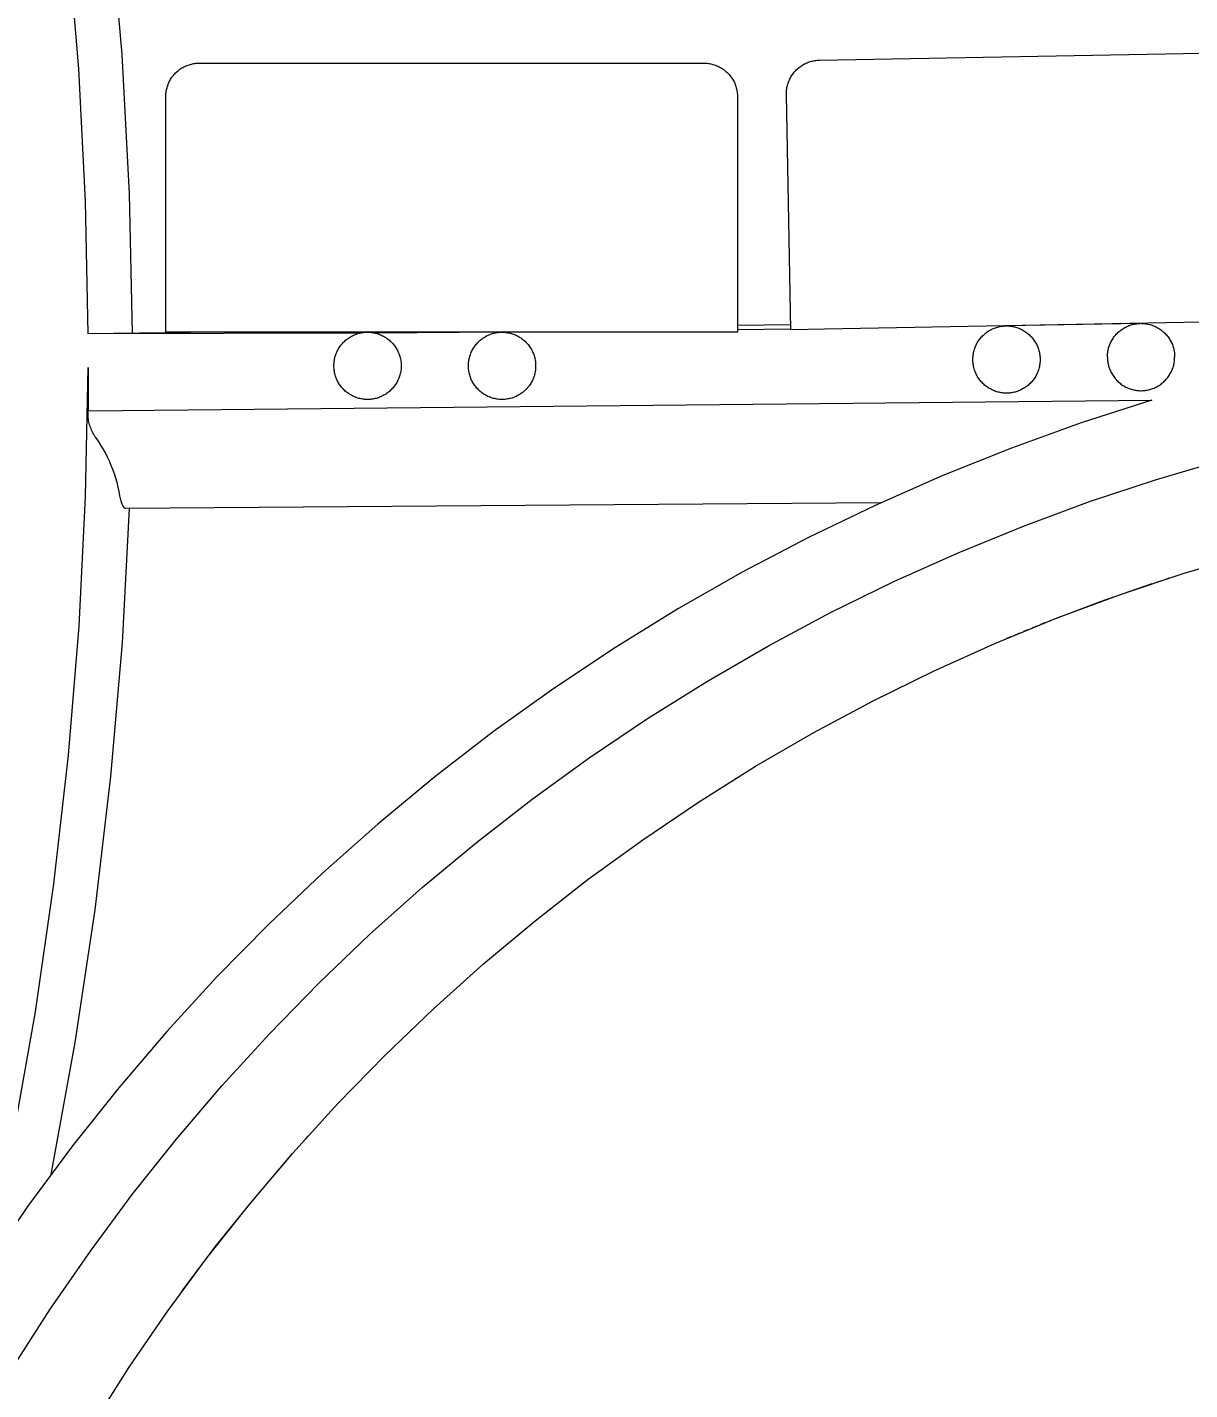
# Model space of a CAD drawing. Header units: millimetres. Extents: x -209 to 4251, y 50 to 3279.
# Drawn here: x 3285 to 3457.8, y 2583.4 to 2785.9 of the extents above; entities that cross this region are included whole.
import ezdxf

# ---------------------------------------------------------------- set-up
doc = ezdxf.new("R2010")
doc.units = ezdxf.units.MM
doc.layers.add('ZANO_R', color=7, linetype='Continuous', lineweight=0)
doc.layers.add('ZANO_W', color=1, linetype='Continuous', lineweight=0)
doc.styles.get("Standard").update_dxf_attribs({"font": 'ARIALUNI.TTF'})
doc.dimstyles.new('pl i ang', dxfattribs={"dimtxt": 50, "dimasz": 50, "dimexe": 1.25, "dimexo": 0.625, "dimgap": 10, "dimtad": 1, "dimtoh": 1, "dimtxsty": 'Standard', "dimcen": 2.5, "dimclrd": 1, "dimclre": 1, "dimclrt": 1, "dimadec": 0, "dimazin": 0, "dimtfac": 1, "dimtmove": 0, "dimatfit": 3, "dimfxl": 1, "dimarcsym": 1})

# ---------------------------------------------------------------- blocks, each defined once
blk = doc.blocks.new('*D433')
at = {"layer": 'ZANO_W', "color": 1, "lineweight": -2}
for p, q in [((3298.94, 2980.04), (3298.94, 2991.52)), ((3690.58, 2790.37), (3690.58, 2991.52)), ((3650.58, 2981.52), (3338.94, 2981.52))]:
    blk.add_line(p, q, dxfattribs=at)
at = {"layer": 'ZANO_W', "color": 1}
for points in [[(3338.94, 2988.18), (3338.94, 2974.85), (3298.94, 2981.52)], [(3650.58, 2974.85), (3650.58, 2988.18), (3690.58, 2981.52)]]:
    blk.add_solid(points, dxfattribs=at)
at = {"layer": 'ZANO_W', "color": 1, "insert": (3494.76, 3011.95), "char_height": 40, "attachment_point": 5}
blk.add_mtext('392', dxfattribs=at)

msp = doc.modelspace()

# ---------------------------------------------------------------- linework, layer by layer
at = {"layer": 'ZANO_R'}
for p, q in [((3297.26, 2802.51), (3299.06, 2781.86)), ((3292.66, 2779.77), (3291.01, 2799.41)), ((3299.06, 2781.86), (3300.17, 2761.17)), ((3401.76, 2780.91), (3401.93, 2780.95)), ((3401.93, 2780.95), (3402.1, 2780.98)), ((3402.1, 2780.98), (3402.27, 2781)), ((3402.27, 2781), (3402.44, 2781.02)), ((3402.44, 2781.02), (3402.61, 2781.03)), ((3402.61, 2781.03), (3402.78, 2781.04)), ((3402.78, 2781.04), (3477.77, 2782.42)), ((3293.68, 2760.08), (3292.66, 2779.77)), ((3306.84, 2778.89), (3306.95, 2779.02)), ((3306.95, 2779.02), (3307.07, 2779.14)), ((3307.07, 2779.14), (3307.19, 2779.26)), ((3307.19, 2779.26), (3307.32, 2779.37)), ((3307.32, 2779.37), (3307.45, 2779.48)), ((3307.45, 2779.48), (3307.58, 2779.59)), ((3307.58, 2779.59), (3307.72, 2779.69)), ((3307.72, 2779.69), (3307.86, 2779.79)), ((3307.86, 2779.79), (3308.01, 2779.88)), ((3308.01, 2779.88), (3308.15, 2779.96)), ((3308.15, 2779.96), (3308.3, 2780.05)), ((3308.3, 2780.05), (3308.46, 2780.12)), ((3308.46, 2780.12), (3308.61, 2780.19)), ((3308.61, 2780.19), (3308.77, 2780.26)), ((3308.77, 2780.26), (3308.93, 2780.32)), ((3308.93, 2780.32), (3309.09, 2780.37)), ((3309.09, 2780.37), (3309.25, 2780.42)), ((3309.25, 2780.42), (3309.42, 2780.46)), ((3309.42, 2780.46), (3309.59, 2780.5)), ((3309.59, 2780.5), (3309.75, 2780.53)), ((3309.75, 2780.53), (3309.92, 2780.56)), ((3309.92, 2780.56), (3310.09, 2780.58)), ((3310.09, 2780.58), (3310.26, 2780.59)), ((3310.26, 2780.59), (3310.43, 2780.6)), ((3310.43, 2780.6), (3310.6, 2780.61)), ((3310.6, 2780.61), (3385.6, 2780.61)), ((3385.6, 2780.61), (3385.77, 2780.6)), ((3385.77, 2780.6), (3385.94, 2780.59)), ((3385.94, 2780.59), (3386.11, 2780.58)), ((3386.11, 2780.58), (3386.28, 2780.56)), ((3386.28, 2780.56), (3386.45, 2780.53)), ((3386.45, 2780.53), (3386.62, 2780.5)), ((3386.62, 2780.5), (3386.79, 2780.46)), ((3386.79, 2780.46), (3386.95, 2780.42)), ((3386.95, 2780.42), (3387.12, 2780.37)), ((3387.12, 2780.37), (3387.28, 2780.32)), ((3387.28, 2780.32), (3387.44, 2780.26)), ((3387.44, 2780.26), (3387.6, 2780.19)), ((3387.6, 2780.19), (3387.75, 2780.12)), ((3387.75, 2780.12), (3387.9, 2780.05)), ((3387.9, 2780.05), (3388.05, 2779.96)), ((3388.05, 2779.96), (3388.2, 2779.88)), ((3388.2, 2779.88), (3388.35, 2779.79)), ((3388.35, 2779.79), (3388.49, 2779.69)), ((3388.49, 2779.69), (3388.62, 2779.59)), ((3388.62, 2779.59), (3388.76, 2779.48)), ((3388.76, 2779.48), (3388.89, 2779.37)), ((3388.89, 2779.37), (3389.02, 2779.26)), ((3389.02, 2779.26), (3389.14, 2779.14)), ((3389.14, 2779.14), (3389.26, 2779.02)), ((3389.26, 2779.02), (3389.37, 2778.89)), ((3398.73, 2778.84), (3398.83, 2778.98)), ((3398.83, 2778.98), (3398.94, 2779.12)), ((3398.94, 2779.12), (3399.04, 2779.25)), ((3399.04, 2779.25), (3399.15, 2779.38)), ((3399.15, 2779.38), (3399.27, 2779.51)), ((3399.27, 2779.51), (3399.39, 2779.63)), ((3399.39, 2779.63), (3399.52, 2779.74)), ((3399.52, 2779.74), (3399.64, 2779.86)), ((3399.64, 2779.86), (3399.78, 2779.97)), ((3399.78, 2779.97), (3399.91, 2780.07)), ((3399.91, 2780.07), (3400.05, 2780.17)), ((3400.05, 2780.17), (3400.19, 2780.26)), ((3400.19, 2780.26), (3400.34, 2780.35)), ((3400.34, 2780.35), (3400.49, 2780.43)), ((3400.49, 2780.43), (3400.64, 2780.51)), ((3400.64, 2780.51), (3400.79, 2780.59)), ((3400.79, 2780.59), (3400.95, 2780.65)), ((3400.95, 2780.65), (3401.11, 2780.72)), ((3401.11, 2780.72), (3401.27, 2780.77)), ((3401.27, 2780.77), (3401.43, 2780.83)), ((3401.43, 2780.83), (3401.6, 2780.87)), ((3401.6, 2780.87), (3401.76, 2780.91)), ((3305.75, 2776.79), (3305.79, 2776.95)), ((3305.79, 2776.95), (3305.84, 2777.12)), ((3305.84, 2777.12), (3305.89, 2777.28)), ((3305.89, 2777.28), (3305.95, 2777.44)), ((3305.95, 2777.44), (3306.02, 2777.6)), ((3306.02, 2777.6), (3306.09, 2777.75)), ((3306.09, 2777.75), (3306.16, 2777.91)), ((3306.16, 2777.91), (3306.25, 2778.06)), ((3306.25, 2778.06), (3306.33, 2778.2)), ((3306.33, 2778.2), (3306.42, 2778.35)), ((3306.42, 2778.35), (3306.52, 2778.49)), ((3306.52, 2778.49), (3306.62, 2778.63)), ((3306.62, 2778.63), (3306.73, 2778.76)), ((3306.73, 2778.76), (3306.84, 2778.89)), ((3389.37, 2778.89), (3389.48, 2778.76)), ((3389.48, 2778.76), (3389.59, 2778.63)), ((3389.59, 2778.63), (3389.69, 2778.49)), ((3389.69, 2778.49), (3389.78, 2778.35)), ((3389.78, 2778.35), (3389.88, 2778.2)), ((3389.88, 2778.2), (3389.96, 2778.06)), ((3389.96, 2778.06), (3390.04, 2777.91)), ((3390.04, 2777.91), (3390.12, 2777.75)), ((3390.12, 2777.75), (3390.19, 2777.6)), ((3390.19, 2777.6), (3390.26, 2777.44)), ((3390.26, 2777.44), (3390.31, 2777.28)), ((3390.31, 2777.28), (3390.37, 2777.12)), ((3390.37, 2777.12), (3390.42, 2776.95)), ((3390.42, 2776.95), (3390.46, 2776.79)), ((3397.93, 2776.8), (3397.96, 2776.96)), ((3397.96, 2776.96), (3397.99, 2777.13)), ((3397.99, 2777.13), (3398.03, 2777.3)), ((3398.03, 2777.3), (3398.08, 2777.46)), ((3398.08, 2777.46), (3398.13, 2777.62)), ((3398.13, 2777.62), (3398.19, 2777.79)), ((3398.19, 2777.79), (3398.25, 2777.94)), ((3398.25, 2777.94), (3398.32, 2778.1)), ((3398.32, 2778.1), (3398.39, 2778.26)), ((3398.39, 2778.26), (3398.47, 2778.41)), ((3398.47, 2778.41), (3398.55, 2778.56)), ((3398.55, 2778.56), (3398.64, 2778.7)), ((3398.64, 2778.7), (3398.73, 2778.84)), ((3305.6, 2775.61), (3305.61, 2775.78)), ((3305.6, 2740.61), (3305.6, 2775.61)), ((3305.61, 2775.78), (3305.62, 2775.95)), ((3305.62, 2775.95), (3305.63, 2776.12)), ((3305.63, 2776.12), (3305.65, 2776.29)), ((3305.65, 2776.29), (3305.68, 2776.46)), ((3305.68, 2776.46), (3305.71, 2776.62)), ((3305.71, 2776.62), (3305.75, 2776.79)), ((3390.46, 2776.79), (3390.5, 2776.62)), ((3390.5, 2776.62), (3390.53, 2776.46)), ((3390.53, 2776.46), (3390.56, 2776.29)), ((3390.56, 2776.29), (3390.58, 2776.12)), ((3390.58, 2776.12), (3390.59, 2775.95)), ((3390.59, 2775.95), (3390.6, 2775.78)), ((3390.6, 2775.78), (3390.6, 2775.61)), ((3390.6, 2775.61), (3390.6, 2740.61)), ((3397.87, 2776.12), (3397.88, 2776.29)), ((3397.87, 2775.95), (3397.87, 2776.12)), ((3398.52, 2740.95), (3397.87, 2775.95)), ((3397.88, 2776.29), (3397.89, 2776.46)), ((3397.89, 2776.46), (3397.91, 2776.63)), ((3397.91, 2776.63), (3397.93, 2776.8)), ((3300.17, 2761.17), (3300.6, 2740.45)), ((3294.07, 2740.37), (3293.68, 2760.08)), ((3313.13, 2740.61), (3294.07, 2740.37)), ((3334.45, 2740.47), (3294.07, 2740.37)), ((3310.6, 2740.61), (3305.6, 2740.61)), ((3385.6, 2740.61), (3310.6, 2740.61)), ((3334.16, 2740.39), (3334.32, 2740.44)), ((3334.32, 2740.44), (3334.49, 2740.48)), ((3334.49, 2740.48), (3334.66, 2740.52)), ((3334.66, 2740.52), (3334.83, 2740.55)), ((3334.83, 2740.55), (3335, 2740.57)), ((3335, 2740.57), (3335.17, 2740.59)), ((3335.17, 2740.59), (3335.34, 2740.6)), ((3335.34, 2740.6), (3335.52, 2740.61)), ((3335.52, 2740.61), (3335.69, 2740.61)), ((3335.69, 2740.61), (3335.86, 2740.6)), ((3335.86, 2740.6), (3336.03, 2740.59)), ((3336.03, 2740.59), (3336.21, 2740.57)), ((3336.21, 2740.57), (3336.38, 2740.55)), ((3336.38, 2740.55), (3336.55, 2740.52)), ((3336.55, 2740.52), (3336.72, 2740.48)), ((3355.49, 2740.61), (3336.71, 2740.48)), ((3336.72, 2740.48), (3336.88, 2740.44)), ((3336.88, 2740.44), (3337.05, 2740.39)), ((3354.19, 2740.4), (3354.36, 2740.45)), ((3354.36, 2740.45), (3354.53, 2740.49)), ((3354.53, 2740.49), (3354.7, 2740.52)), ((3354.7, 2740.52), (3354.87, 2740.55)), ((3354.87, 2740.55), (3355.04, 2740.57)), ((3355.04, 2740.57), (3355.22, 2740.59)), ((3355.22, 2740.59), (3355.39, 2740.6)), ((3355.39, 2740.6), (3355.56, 2740.61)), ((3355.6, 2740.61), (3355.77, 2740.6)), ((3355.77, 2740.6), (3355.94, 2740.59)), ((3355.94, 2740.59), (3356.11, 2740.58)), ((3356.11, 2740.58), (3356.28, 2740.56)), ((3356.28, 2740.56), (3356.45, 2740.53)), ((3356.45, 2740.53), (3356.62, 2740.5)), ((3356.62, 2740.5), (3356.79, 2740.46)), ((3356.79, 2740.46), (3356.95, 2740.42)), ((3390.6, 2740.61), (3385.6, 2740.61)), ((3398.51, 2741.68), (3390.6, 2741.58)), ((3398.52, 2741.06), (3390.6, 2740.96)), ((3403.52, 2741.04), (3398.52, 2740.95)), ((3478.51, 2742.43), (3403.52, 2741.04)), ((3427.34, 2740.33), (3427.48, 2740.44)), ((3427.48, 2740.44), (3427.61, 2740.55)), ((3427.61, 2740.55), (3427.75, 2740.65)), ((3427.75, 2740.65), (3427.89, 2740.75)), ((3427.89, 2740.75), (3428.04, 2740.84)), ((3428.04, 2740.84), (3428.19, 2740.92)), ((3428.19, 2740.92), (3428.34, 2741)), ((3428.34, 2741), (3428.5, 2741.08)), ((3428.5, 2741.08), (3428.65, 2741.15)), ((3428.65, 2741.15), (3428.81, 2741.21)), ((3428.81, 2741.21), (3428.97, 2741.27)), ((3428.97, 2741.27), (3429.14, 2741.32)), ((3429.14, 2741.32), (3429.3, 2741.37)), ((3429.3, 2741.37), (3429.47, 2741.41)), ((3429.47, 2741.41), (3429.64, 2741.45)), ((3429.64, 2741.45), (3429.81, 2741.48)), ((3429.81, 2741.48), (3429.98, 2741.5)), ((3429.98, 2741.5), (3430.15, 2741.52)), ((3430.15, 2741.52), (3430.32, 2741.54)), ((3430.32, 2741.54), (3430.49, 2741.54)), ((3450.49, 2741.91), (3430.6, 2741.54)), ((3430.6, 2741.54), (3430.77, 2741.54)), ((3430.77, 2741.54), (3430.94, 2741.53)), ((3430.94, 2741.53), (3431.11, 2741.52)), ((3431.11, 2741.52), (3431.28, 2741.5)), ((3431.28, 2741.5), (3431.45, 2741.47)), ((3431.45, 2741.47), (3431.62, 2741.44)), ((3431.62, 2741.44), (3431.79, 2741.4)), ((3431.79, 2741.4), (3431.95, 2741.36)), ((3431.95, 2741.36), (3432.12, 2741.31)), ((3432.12, 2741.31), (3432.28, 2741.26)), ((3432.28, 2741.26), (3432.44, 2741.2)), ((3432.44, 2741.2), (3432.6, 2741.13)), ((3432.6, 2741.13), (3432.75, 2741.06)), ((3432.75, 2741.06), (3432.9, 2740.98)), ((3432.9, 2740.98), (3433.05, 2740.9)), ((3433.05, 2740.9), (3433.2, 2740.82)), ((3433.2, 2740.82), (3433.35, 2740.72)), ((3433.35, 2740.72), (3433.49, 2740.63)), ((3433.49, 2740.63), (3433.62, 2740.53)), ((3433.62, 2740.53), (3433.76, 2740.42)), ((3446.97, 2740.35), (3447.09, 2740.47)), ((3447.09, 2740.47), (3447.21, 2740.59)), ((3447.21, 2740.59), (3447.34, 2740.7)), ((3447.34, 2740.7), (3447.48, 2740.81)), ((3447.48, 2740.81), (3447.61, 2740.92)), ((3447.61, 2740.92), (3447.75, 2741.02)), ((3447.75, 2741.02), (3447.89, 2741.12)), ((3447.89, 2741.12), (3448.04, 2741.21)), ((3448.04, 2741.21), (3448.19, 2741.29)), ((3448.19, 2741.29), (3448.34, 2741.37)), ((3448.34, 2741.37), (3448.5, 2741.45)), ((3448.5, 2741.45), (3448.65, 2741.52)), ((3448.65, 2741.52), (3448.81, 2741.58)), ((3448.81, 2741.58), (3448.97, 2741.64)), ((3448.97, 2741.64), (3449.14, 2741.69)), ((3449.14, 2741.69), (3449.3, 2741.74)), ((3449.3, 2741.74), (3449.47, 2741.78)), ((3449.47, 2741.78), (3449.64, 2741.82)), ((3449.64, 2741.82), (3449.81, 2741.85)), ((3449.81, 2741.85), (3449.98, 2741.87)), ((3449.98, 2741.87), (3450.15, 2741.89)), ((3450.15, 2741.89), (3450.32, 2741.91)), ((3450.32, 2741.91), (3450.49, 2741.91)), ((3450.6, 2741.91), (3450.77, 2741.91)), ((3450.77, 2741.91), (3450.94, 2741.9)), ((3450.94, 2741.9), (3451.11, 2741.89)), ((3451.11, 2741.89), (3451.28, 2741.87)), ((3451.28, 2741.87), (3451.45, 2741.84)), ((3451.45, 2741.84), (3451.62, 2741.81)), ((3451.62, 2741.81), (3451.79, 2741.77)), ((3451.79, 2741.77), (3451.95, 2741.73)), ((3451.95, 2741.73), (3452.12, 2741.68)), ((3452.12, 2741.68), (3452.28, 2741.63)), ((3452.28, 2741.63), (3452.44, 2741.57)), ((3452.44, 2741.57), (3452.6, 2741.5)), ((3452.6, 2741.5), (3452.75, 2741.43)), ((3452.75, 2741.43), (3452.9, 2741.35)), ((3452.9, 2741.35), (3453.05, 2741.27)), ((3453.05, 2741.27), (3453.2, 2741.19)), ((3453.2, 2741.19), (3453.35, 2741.1)), ((3453.35, 2741.1), (3453.49, 2741)), ((3453.49, 2741), (3453.62, 2740.9)), ((3453.62, 2740.9), (3453.76, 2740.79)), ((3453.76, 2740.79), (3453.89, 2740.68)), ((3453.89, 2740.68), (3454.02, 2740.57)), ((3454.02, 2740.57), (3454.14, 2740.45)), ((3454.14, 2740.45), (3454.26, 2740.33)), ((3331.44, 2738.37), (3331.54, 2738.52)), ((3331.54, 2738.52), (3331.64, 2738.66)), ((3331.64, 2738.66), (3331.75, 2738.79)), ((3331.75, 2738.79), (3331.86, 2738.92)), ((3331.86, 2738.92), (3331.98, 2739.05)), ((3331.98, 2739.05), (3332.1, 2739.17)), ((3332.1, 2739.17), (3332.22, 2739.29)), ((3332.22, 2739.29), (3332.35, 2739.41)), ((3332.35, 2739.41), (3332.49, 2739.52)), ((3332.49, 2739.52), (3332.62, 2739.62)), ((3332.62, 2739.62), (3332.76, 2739.72)), ((3332.76, 2739.72), (3332.91, 2739.82)), ((3332.91, 2739.82), (3333.05, 2739.91)), ((3333.05, 2739.91), (3333.2, 2739.99)), ((3333.2, 2739.99), (3333.36, 2740.07)), ((3333.36, 2740.07), (3333.51, 2740.15)), ((3333.51, 2740.15), (3333.67, 2740.22)), ((3333.67, 2740.22), (3333.83, 2740.28)), ((3333.83, 2740.28), (3333.99, 2740.34)), ((3333.99, 2740.34), (3334.16, 2740.39)), ((3337.05, 2740.39), (3337.21, 2740.34)), ((3337.21, 2740.34), (3337.38, 2740.28)), ((3337.38, 2740.28), (3337.54, 2740.22)), ((3337.54, 2740.22), (3337.69, 2740.15)), ((3337.69, 2740.15), (3337.85, 2740.07)), ((3337.85, 2740.07), (3338, 2739.99)), ((3338, 2739.99), (3338.15, 2739.91)), ((3338.15, 2739.91), (3338.3, 2739.82)), ((3338.3, 2739.82), (3338.44, 2739.72)), ((3338.44, 2739.72), (3338.58, 2739.62)), ((3338.58, 2739.62), (3338.72, 2739.52)), ((3338.72, 2739.52), (3338.85, 2739.41)), ((3338.85, 2739.41), (3338.98, 2739.29)), ((3338.98, 2739.29), (3339.11, 2739.17)), ((3339.11, 2739.17), (3339.23, 2739.05)), ((3339.23, 2739.05), (3339.35, 2738.92)), ((3339.35, 2738.92), (3339.46, 2738.79)), ((3339.46, 2738.79), (3339.57, 2738.66)), ((3339.57, 2738.66), (3339.67, 2738.52)), ((3339.67, 2738.52), (3339.77, 2738.37)), ((3351.45, 2738.39), (3351.55, 2738.53)), ((3351.55, 2738.53), (3351.65, 2738.67)), ((3351.65, 2738.67), (3351.76, 2738.81)), ((3351.76, 2738.81), (3351.88, 2738.94)), ((3351.88, 2738.94), (3351.99, 2739.07)), ((3351.99, 2739.07), (3352.12, 2739.19)), ((3352.12, 2739.19), (3352.24, 2739.31)), ((3352.24, 2739.31), (3352.37, 2739.42)), ((3352.37, 2739.42), (3352.51, 2739.53)), ((3352.51, 2739.53), (3352.65, 2739.64)), ((3352.65, 2739.64), (3352.79, 2739.74)), ((3352.79, 2739.74), (3352.93, 2739.83)), ((3352.93, 2739.83), (3353.08, 2739.92)), ((3353.08, 2739.92), (3353.23, 2740.01)), ((3353.23, 2740.01), (3353.39, 2740.09)), ((3353.39, 2740.09), (3353.54, 2740.16)), ((3353.54, 2740.16), (3353.7, 2740.23)), ((3353.7, 2740.23), (3353.87, 2740.29)), ((3353.87, 2740.29), (3354.03, 2740.35)), ((3354.03, 2740.35), (3354.19, 2740.4)), ((3356.95, 2740.42), (3357.12, 2740.37)), ((3357.12, 2740.37), (3357.28, 2740.32)), ((3357.28, 2740.32), (3357.44, 2740.26)), ((3357.44, 2740.26), (3357.6, 2740.19)), ((3357.6, 2740.19), (3357.75, 2740.12)), ((3357.75, 2740.12), (3357.9, 2740.05)), ((3357.9, 2740.05), (3358.05, 2739.96)), ((3358.05, 2739.96), (3358.2, 2739.88)), ((3358.2, 2739.88), (3358.35, 2739.79)), ((3358.35, 2739.79), (3358.49, 2739.69)), ((3358.49, 2739.69), (3358.62, 2739.59)), ((3358.62, 2739.59), (3358.76, 2739.48)), ((3358.76, 2739.48), (3358.89, 2739.37)), ((3358.89, 2739.37), (3359.02, 2739.26)), ((3359.02, 2739.26), (3359.14, 2739.14)), ((3359.14, 2739.14), (3359.26, 2739.02)), ((3359.26, 2739.02), (3359.37, 2738.89)), ((3359.37, 2738.89), (3359.48, 2738.76)), ((3359.48, 2738.76), (3359.59, 2738.63)), ((3359.59, 2738.63), (3359.69, 2738.49)), ((3359.69, 2738.49), (3359.78, 2738.35)), ((3425.96, 2738.39), (3426.02, 2738.55)), ((3426.02, 2738.55), (3426.1, 2738.71)), ((3426.1, 2738.71), (3426.17, 2738.86)), ((3426.17, 2738.86), (3426.26, 2739.01)), ((3426.26, 2739.01), (3426.34, 2739.16)), ((3426.34, 2739.16), (3426.44, 2739.31)), ((3426.44, 2739.31), (3426.53, 2739.45)), ((3426.53, 2739.45), (3426.63, 2739.59)), ((3426.63, 2739.59), (3426.74, 2739.72)), ((3426.74, 2739.72), (3426.85, 2739.85)), ((3426.85, 2739.85), (3426.97, 2739.98)), ((3426.97, 2739.98), (3427.09, 2740.1)), ((3427.09, 2740.1), (3427.21, 2740.22)), ((3427.21, 2740.22), (3427.34, 2740.33)), ((3433.76, 2740.42), (3433.89, 2740.31)), ((3433.89, 2740.31), (3434.02, 2740.2)), ((3434.02, 2740.2), (3434.14, 2740.08)), ((3434.14, 2740.08), (3434.26, 2739.96)), ((3434.26, 2739.96), (3434.37, 2739.83)), ((3434.37, 2739.83), (3434.48, 2739.7)), ((3434.48, 2739.7), (3434.59, 2739.57)), ((3434.59, 2739.57), (3434.69, 2739.43)), ((3434.69, 2739.43), (3434.78, 2739.29)), ((3434.78, 2739.29), (3434.88, 2739.14)), ((3434.88, 2739.14), (3434.96, 2738.99)), ((3434.96, 2738.99), (3435.04, 2738.84)), ((3435.04, 2738.84), (3435.12, 2738.69)), ((3435.12, 2738.69), (3435.19, 2738.54)), ((3435.19, 2738.54), (3435.26, 2738.38)), ((3445.79, 2738.27), (3445.84, 2738.44)), ((3445.84, 2738.44), (3445.9, 2738.6)), ((3445.9, 2738.6), (3445.96, 2738.76)), ((3445.96, 2738.76), (3446.02, 2738.92)), ((3446.02, 2738.92), (3446.1, 2739.08)), ((3446.1, 2739.08), (3446.17, 2739.23)), ((3446.17, 2739.23), (3446.26, 2739.38)), ((3446.26, 2739.38), (3446.34, 2739.53)), ((3446.34, 2739.53), (3446.44, 2739.68)), ((3446.44, 2739.68), (3446.53, 2739.82)), ((3446.53, 2739.82), (3446.63, 2739.96)), ((3446.63, 2739.96), (3446.74, 2740.09)), ((3446.74, 2740.09), (3446.85, 2740.22)), ((3446.85, 2740.22), (3446.97, 2740.35)), ((3454.26, 2740.33), (3454.37, 2740.2)), ((3454.37, 2740.2), (3454.48, 2740.07)), ((3454.48, 2740.07), (3454.59, 2739.94)), ((3454.59, 2739.94), (3454.69, 2739.8)), ((3454.69, 2739.8), (3454.78, 2739.66)), ((3454.78, 2739.66), (3454.88, 2739.51)), ((3454.88, 2739.51), (3454.96, 2739.36)), ((3454.96, 2739.36), (3455.04, 2739.21)), ((3455.04, 2739.21), (3455.12, 2739.06)), ((3455.12, 2739.06), (3455.19, 2738.91)), ((3455.19, 2738.91), (3455.26, 2738.75)), ((3455.26, 2738.75), (3455.31, 2738.59)), ((3455.31, 2738.59), (3455.37, 2738.43)), ((3455.37, 2738.43), (3455.42, 2738.26)), ((3330.65, 2736.29), (3330.68, 2736.46)), ((3330.68, 2736.46), (3330.71, 2736.63)), ((3330.71, 2736.63), (3330.75, 2736.8)), ((3330.75, 2736.8), (3330.79, 2736.97)), ((3330.79, 2736.97), (3330.84, 2737.13)), ((3330.84, 2737.13), (3330.9, 2737.3)), ((3330.9, 2737.3), (3330.96, 2737.46)), ((3330.96, 2737.46), (3331.03, 2737.62)), ((3331.03, 2737.62), (3331.1, 2737.78)), ((3331.1, 2737.78), (3331.18, 2737.93)), ((3331.18, 2737.93), (3331.26, 2738.08)), ((3331.26, 2738.08), (3331.35, 2738.23)), ((3331.35, 2738.23), (3331.44, 2738.37)), ((3339.77, 2738.37), (3339.86, 2738.23)), ((3339.86, 2738.23), (3339.95, 2738.08)), ((3339.95, 2738.08), (3340.03, 2737.93)), ((3340.03, 2737.93), (3340.11, 2737.78)), ((3340.11, 2737.78), (3340.18, 2737.62)), ((3340.18, 2737.62), (3340.25, 2737.46)), ((3340.25, 2737.46), (3340.31, 2737.3)), ((3340.31, 2737.3), (3340.36, 2737.13)), ((3340.36, 2737.13), (3340.41, 2736.97)), ((3340.41, 2736.97), (3340.46, 2736.8)), ((3340.46, 2736.8), (3340.5, 2736.63)), ((3340.5, 2736.63), (3340.53, 2736.46)), ((3340.53, 2736.46), (3340.56, 2736.29)), ((3350.65, 2736.3), (3350.68, 2736.47)), ((3350.68, 2736.47), (3350.71, 2736.64)), ((3350.71, 2736.64), (3350.75, 2736.81)), ((3350.75, 2736.81), (3350.8, 2736.98)), ((3350.8, 2736.98), (3350.85, 2737.14)), ((3350.85, 2737.14), (3350.9, 2737.31)), ((3350.9, 2737.31), (3350.96, 2737.47)), ((3350.96, 2737.47), (3351.03, 2737.63)), ((3351.03, 2737.63), (3351.1, 2737.79)), ((3351.1, 2737.79), (3351.18, 2737.94)), ((3351.18, 2737.94), (3351.27, 2738.09)), ((3351.27, 2738.09), (3351.36, 2738.24)), ((3351.36, 2738.24), (3351.45, 2738.39)), ((3359.78, 2738.35), (3359.88, 2738.2)), ((3359.88, 2738.2), (3359.96, 2738.06)), ((3359.96, 2738.06), (3360.04, 2737.91)), ((3360.04, 2737.91), (3360.12, 2737.75)), ((3360.12, 2737.75), (3360.19, 2737.6)), ((3360.19, 2737.6), (3360.26, 2737.44)), ((3360.26, 2737.44), (3360.31, 2737.28)), ((3360.31, 2737.28), (3360.37, 2737.12)), ((3360.37, 2737.12), (3360.42, 2736.95)), ((3360.42, 2736.95), (3360.46, 2736.79)), ((3360.46, 2736.79), (3360.5, 2736.62)), ((3360.5, 2736.62), (3360.53, 2736.46)), ((3360.53, 2736.46), (3360.56, 2736.29)), ((3425.6, 2736.54), (3425.61, 2736.72)), ((3425.61, 2736.37), (3425.6, 2736.54)), ((3425.61, 2736.72), (3425.62, 2736.89)), ((3425.62, 2736.89), (3425.63, 2737.06)), ((3425.63, 2737.06), (3425.65, 2737.23)), ((3425.65, 2737.23), (3425.68, 2737.4)), ((3425.68, 2737.4), (3425.71, 2737.57)), ((3425.71, 2737.57), (3425.75, 2737.74)), ((3425.75, 2737.74), (3425.79, 2737.9)), ((3425.79, 2737.9), (3425.84, 2738.07)), ((3425.84, 2738.07), (3425.9, 2738.23)), ((3425.9, 2738.23), (3425.96, 2738.39)), ((3435.26, 2738.38), (3435.31, 2738.22)), ((3435.31, 2738.22), (3435.37, 2738.06)), ((3435.37, 2738.06), (3435.42, 2737.89)), ((3435.42, 2737.89), (3435.46, 2737.73)), ((3435.46, 2737.73), (3435.5, 2737.56)), ((3435.5, 2737.56), (3435.53, 2737.39)), ((3435.53, 2737.39), (3435.56, 2737.22)), ((3435.56, 2737.22), (3435.58, 2737.06)), ((3435.58, 2737.06), (3435.59, 2736.89)), ((3435.59, 2736.89), (3435.6, 2736.71)), ((3435.6, 2736.71), (3435.6, 2736.54)), ((3435.6, 2736.54), (3435.6, 2736.37)), ((3445.6, 2736.91), (3445.61, 2737.09)), ((3445.6, 2736.91), (3445.61, 2736.74)), ((3445.61, 2737.09), (3445.62, 2737.26)), ((3445.61, 2736.74), (3445.62, 2736.57)), ((3445.62, 2737.26), (3445.63, 2737.43)), ((3445.62, 2736.57), (3445.63, 2736.4)), ((3445.63, 2737.43), (3445.65, 2737.6)), ((3445.63, 2736.4), (3445.65, 2736.23)), ((3445.65, 2737.6), (3445.68, 2737.77)), ((3445.68, 2737.77), (3445.71, 2737.94)), ((3445.71, 2737.94), (3445.75, 2738.11)), ((3445.75, 2738.11), (3445.79, 2738.27)), ((3455.42, 2738.26), (3455.46, 2738.1)), ((3455.46, 2738.1), (3455.5, 2737.93)), ((3455.5, 2737.93), (3455.53, 2737.76)), ((3455.53, 2737.76), (3455.56, 2737.6)), ((3455.56, 2737.6), (3455.58, 2737.43)), ((3455.56, 2736.23), (3455.58, 2736.4)), ((3455.58, 2737.43), (3455.59, 2737.26)), ((3455.58, 2736.4), (3455.59, 2736.57)), ((3455.59, 2737.26), (3455.6, 2737.08)), ((3455.59, 2736.57), (3455.6, 2736.74)), ((3455.6, 2737.08), (3455.6, 2736.91)), ((3455.6, 2736.74), (3455.6, 2736.91)), ((3293.69, 2716.11), (3294.07, 2735.35)), ((3294.07, 2735.35), (3294.07, 2728.91)), ((3330.6, 2735.61), (3330.61, 2735.78)), ((3330.61, 2735.43), (3330.6, 2735.61)), ((3330.61, 2735.78), (3330.62, 2735.95)), ((3330.62, 2735.26), (3330.61, 2735.43)), ((3330.62, 2735.95), (3330.63, 2736.12)), ((3330.63, 2735.09), (3330.62, 2735.26)), ((3330.63, 2736.12), (3330.65, 2736.29)), ((3330.65, 2734.92), (3330.63, 2735.09)), ((3330.68, 2734.75), (3330.65, 2734.92)), ((3330.71, 2734.58), (3330.68, 2734.75)), ((3330.75, 2734.41), (3330.71, 2734.58)), ((3330.79, 2734.24), (3330.75, 2734.41)), ((3340.46, 2734.41), (3340.41, 2734.24)), ((3340.5, 2734.58), (3340.46, 2734.41)), ((3340.53, 2734.75), (3340.5, 2734.58)), ((3340.56, 2734.92), (3340.53, 2734.75)), ((3340.56, 2736.29), (3340.58, 2736.12)), ((3340.58, 2735.09), (3340.56, 2734.92)), ((3340.58, 2736.12), (3340.59, 2735.95)), ((3340.59, 2735.26), (3340.58, 2735.09)), ((3340.59, 2735.95), (3340.6, 2735.78)), ((3340.6, 2735.43), (3340.59, 2735.26)), ((3340.6, 2735.78), (3340.6, 2735.61)), ((3340.6, 2735.61), (3340.6, 2735.43)), ((3350.6, 2735.61), (3350.61, 2735.78)), ((3350.61, 2735.43), (3350.6, 2735.61)), ((3350.61, 2735.78), (3350.62, 2735.95)), ((3350.62, 2735.26), (3350.61, 2735.43)), ((3350.62, 2735.95), (3350.63, 2736.13)), ((3350.63, 2735.09), (3350.62, 2735.26)), ((3350.63, 2736.13), (3350.65, 2736.3)), ((3350.65, 2734.92), (3350.63, 2735.09)), ((3350.68, 2734.75), (3350.65, 2734.92)), ((3350.71, 2734.58), (3350.68, 2734.75)), ((3350.75, 2734.41), (3350.71, 2734.58)), ((3350.79, 2734.24), (3350.75, 2734.41)), ((3360.46, 2734.41), (3360.41, 2734.24)), ((3360.5, 2734.58), (3360.46, 2734.41)), ((3360.53, 2734.75), (3360.5, 2734.58)), ((3360.56, 2734.92), (3360.53, 2734.75)), ((3360.56, 2736.29), (3360.58, 2736.12)), ((3360.58, 2735.09), (3360.56, 2734.92)), ((3360.58, 2736.12), (3360.59, 2735.95)), ((3360.59, 2735.26), (3360.58, 2735.09)), ((3360.59, 2735.95), (3360.6, 2735.78)), ((3360.6, 2735.43), (3360.59, 2735.26)), ((3360.6, 2735.78), (3360.6, 2735.61)), ((3360.6, 2735.61), (3360.6, 2735.43)), ((3425.62, 2736.2), (3425.61, 2736.37)), ((3425.63, 2736.03), (3425.62, 2736.2)), ((3425.65, 2735.86), (3425.63, 2736.03)), ((3425.68, 2735.69), (3425.65, 2735.86)), ((3425.71, 2735.52), (3425.68, 2735.69)), ((3425.75, 2735.35), (3425.71, 2735.52)), ((3425.79, 2735.18), (3425.75, 2735.35)), ((3425.84, 2735.02), (3425.79, 2735.18)), ((3425.9, 2734.85), (3425.84, 2735.02)), ((3425.96, 2734.69), (3425.9, 2734.85)), ((3426.03, 2734.53), (3425.96, 2734.69)), ((3426.1, 2734.37), (3426.03, 2734.53)), ((3426.18, 2734.22), (3426.1, 2734.37)), ((3435.11, 2734.37), (3435.03, 2734.22)), ((3435.18, 2734.53), (3435.11, 2734.37)), ((3435.25, 2734.69), (3435.18, 2734.53)), ((3435.31, 2734.85), (3435.25, 2734.69)), ((3435.36, 2735.02), (3435.31, 2734.85)), ((3435.41, 2735.18), (3435.36, 2735.02)), ((3435.46, 2735.35), (3435.41, 2735.18)), ((3435.5, 2735.52), (3435.46, 2735.35)), ((3435.53, 2735.69), (3435.5, 2735.52)), ((3435.56, 2735.86), (3435.53, 2735.69)), ((3435.58, 2736.03), (3435.56, 2735.86)), ((3435.59, 2736.2), (3435.58, 2736.03)), ((3435.6, 2736.37), (3435.59, 2736.2)), ((3445.65, 2736.23), (3445.68, 2736.06)), ((3445.68, 2736.06), (3445.71, 2735.89)), ((3445.71, 2735.89), (3445.75, 2735.72)), ((3445.75, 2735.72), (3445.79, 2735.55)), ((3445.79, 2735.55), (3445.84, 2735.39)), ((3445.84, 2735.39), (3445.9, 2735.22)), ((3445.9, 2735.22), (3445.96, 2735.06)), ((3445.96, 2735.06), (3446.03, 2734.9)), ((3446.03, 2734.9), (3446.1, 2734.74)), ((3446.1, 2734.74), (3446.18, 2734.59)), ((3446.18, 2734.59), (3446.26, 2734.44)), ((3446.26, 2734.44), (3446.35, 2734.29)), ((3454.86, 2734.29), (3454.95, 2734.44)), ((3454.95, 2734.44), (3455.03, 2734.59)), ((3455.03, 2734.59), (3455.11, 2734.74)), ((3455.11, 2734.74), (3455.18, 2734.9)), ((3455.18, 2734.9), (3455.25, 2735.06)), ((3455.25, 2735.06), (3455.31, 2735.22)), ((3455.31, 2735.22), (3455.36, 2735.39)), ((3455.36, 2735.39), (3455.41, 2735.55)), ((3455.41, 2735.55), (3455.46, 2735.72)), ((3455.46, 2735.72), (3455.5, 2735.89)), ((3455.5, 2735.89), (3455.53, 2736.06)), ((3455.53, 2736.06), (3455.56, 2736.23)), ((3330.84, 2734.08), (3330.79, 2734.24)), ((3330.9, 2733.91), (3330.84, 2734.08)), ((3330.96, 2733.75), (3330.9, 2733.91)), ((3331.03, 2733.59), (3330.96, 2733.75)), ((3331.1, 2733.44), (3331.03, 2733.59)), ((3331.18, 2733.28), (3331.1, 2733.44)), ((3331.26, 2733.13), (3331.18, 2733.28)), ((3331.35, 2732.98), (3331.26, 2733.13)), ((3331.44, 2732.84), (3331.35, 2732.98)), ((3331.54, 2732.7), (3331.44, 2732.84)), ((3331.64, 2732.56), (3331.54, 2732.7)), ((3331.75, 2732.42), (3331.64, 2732.56)), ((3331.86, 2732.29), (3331.75, 2732.42)), ((3339.46, 2732.42), (3339.35, 2732.29)), ((3339.57, 2732.56), (3339.46, 2732.42)), ((3339.67, 2732.7), (3339.57, 2732.56)), ((3339.77, 2732.84), (3339.67, 2732.7)), ((3339.86, 2732.98), (3339.77, 2732.84)), ((3339.95, 2733.13), (3339.86, 2732.98)), ((3340.03, 2733.28), (3339.95, 2733.13)), ((3340.11, 2733.44), (3340.03, 2733.28)), ((3340.18, 2733.59), (3340.11, 2733.44)), ((3340.25, 2733.75), (3340.18, 2733.59)), ((3340.31, 2733.91), (3340.25, 2733.75)), ((3340.36, 2734.08), (3340.31, 2733.91)), ((3340.41, 2734.24), (3340.36, 2734.08)), ((3350.84, 2734.08), (3350.79, 2734.24)), ((3350.9, 2733.91), (3350.84, 2734.08)), ((3350.96, 2733.75), (3350.9, 2733.91)), ((3351.03, 2733.59), (3350.96, 2733.75)), ((3351.1, 2733.44), (3351.03, 2733.59)), ((3351.18, 2733.28), (3351.1, 2733.44)), ((3351.26, 2733.13), (3351.18, 2733.28)), ((3351.35, 2732.98), (3351.26, 2733.13)), ((3351.44, 2732.84), (3351.35, 2732.98)), ((3351.54, 2732.7), (3351.44, 2732.84)), ((3351.64, 2732.56), (3351.54, 2732.7)), ((3351.75, 2732.42), (3351.64, 2732.56)), ((3351.86, 2732.29), (3351.75, 2732.42)), ((3359.46, 2732.42), (3359.35, 2732.29)), ((3359.57, 2732.56), (3359.46, 2732.42)), ((3359.67, 2732.7), (3359.57, 2732.56)), ((3359.77, 2732.84), (3359.67, 2732.7)), ((3359.86, 2732.98), (3359.77, 2732.84)), ((3359.95, 2733.13), (3359.86, 2732.98)), ((3360.03, 2733.28), (3359.95, 2733.13)), ((3360.11, 2733.44), (3360.03, 2733.28)), ((3360.18, 2733.59), (3360.11, 2733.44)), ((3360.25, 2733.75), (3360.18, 2733.59)), ((3360.31, 2733.91), (3360.25, 2733.75)), ((3360.36, 2734.08), (3360.31, 2733.91)), ((3360.41, 2734.24), (3360.36, 2734.08)), ((3426.26, 2734.07), (3426.18, 2734.22)), ((3426.35, 2733.92), (3426.26, 2734.07)), ((3426.44, 2733.78), (3426.35, 2733.92)), ((3426.54, 2733.63), (3426.44, 2733.78)), ((3426.64, 2733.49), (3426.54, 2733.63)), ((3426.75, 2733.36), (3426.64, 2733.49)), ((3426.86, 2733.23), (3426.75, 2733.36)), ((3426.98, 2733.1), (3426.86, 2733.23)), ((3427.1, 2732.98), (3426.98, 2733.1)), ((3427.22, 2732.86), (3427.1, 2732.98)), ((3427.35, 2732.74), (3427.22, 2732.86)), ((3427.49, 2732.63), (3427.35, 2732.74)), ((3427.62, 2732.53), (3427.49, 2732.63)), ((3427.76, 2732.43), (3427.62, 2732.53)), ((3427.91, 2732.33), (3427.76, 2732.43)), ((3428.05, 2732.24), (3427.91, 2732.33)), ((3433.3, 2732.33), (3433.15, 2732.24)), ((3433.44, 2732.43), (3433.3, 2732.33)), ((3433.58, 2732.53), (3433.44, 2732.43)), ((3433.72, 2732.63), (3433.58, 2732.53)), ((3433.85, 2732.74), (3433.72, 2732.63)), ((3433.98, 2732.86), (3433.85, 2732.74)), ((3434.11, 2732.98), (3433.98, 2732.86)), ((3434.23, 2733.1), (3434.11, 2732.98)), ((3434.35, 2733.23), (3434.23, 2733.1)), ((3434.46, 2733.36), (3434.35, 2733.23)), ((3434.57, 2733.49), (3434.46, 2733.36)), ((3434.67, 2733.63), (3434.57, 2733.49)), ((3434.77, 2733.78), (3434.67, 2733.63)), ((3434.86, 2733.92), (3434.77, 2733.78)), ((3434.95, 2734.07), (3434.86, 2733.92)), ((3435.03, 2734.22), (3434.95, 2734.07)), ((3446.35, 2734.29), (3446.44, 2734.15)), ((3446.44, 2734.15), (3446.54, 2734)), ((3446.54, 2734), (3446.64, 2733.86)), ((3446.64, 2733.86), (3446.75, 2733.73)), ((3446.75, 2733.73), (3446.86, 2733.6)), ((3446.86, 2733.6), (3446.98, 2733.47)), ((3446.98, 2733.47), (3447.1, 2733.35)), ((3447.1, 2733.35), (3447.22, 2733.23)), ((3447.22, 2733.23), (3447.35, 2733.11)), ((3447.35, 2733.11), (3447.49, 2733.01)), ((3447.49, 2733.01), (3447.62, 2732.9)), ((3447.62, 2732.9), (3447.76, 2732.8)), ((3447.76, 2732.8), (3447.91, 2732.7)), ((3447.91, 2732.7), (3448.05, 2732.61)), ((3448.05, 2732.61), (3448.2, 2732.53)), ((3448.2, 2732.53), (3448.36, 2732.45)), ((3448.36, 2732.45), (3448.51, 2732.37)), ((3448.51, 2732.37), (3448.67, 2732.3)), ((3452.54, 2732.3), (3452.69, 2732.37)), ((3452.69, 2732.37), (3452.85, 2732.45)), ((3452.85, 2732.45), (3453, 2732.53)), ((3453, 2732.53), (3453.15, 2732.61)), ((3453.15, 2732.61), (3453.3, 2732.7)), ((3453.3, 2732.7), (3453.44, 2732.8)), ((3453.44, 2732.8), (3453.58, 2732.9)), ((3453.58, 2732.9), (3453.72, 2733.01)), ((3453.72, 2733.01), (3453.85, 2733.11)), ((3453.85, 2733.11), (3453.98, 2733.23)), ((3453.98, 2733.23), (3454.11, 2733.35)), ((3454.11, 2733.35), (3454.23, 2733.47)), ((3454.23, 2733.47), (3454.35, 2733.6)), ((3454.35, 2733.6), (3454.46, 2733.73)), ((3454.46, 2733.73), (3454.57, 2733.86)), ((3454.57, 2733.86), (3454.67, 2734)), ((3454.67, 2734), (3454.77, 2734.15)), ((3454.77, 2734.15), (3454.86, 2734.29)), ((3294.07, 2728.91), (3452.19, 2730.49)), ((3331.98, 2732.16), (3331.86, 2732.29)), ((3332.1, 2732.04), (3331.98, 2732.16)), ((3332.22, 2731.92), (3332.1, 2732.04)), ((3332.35, 2731.81), (3332.22, 2731.92)), ((3332.49, 2731.7), (3332.35, 2731.81)), ((3332.62, 2731.59), (3332.49, 2731.7)), ((3332.76, 2731.49), (3332.62, 2731.59)), ((3332.91, 2731.4), (3332.76, 2731.49)), ((3333.05, 2731.3), (3332.91, 2731.4)), ((3333.2, 2731.22), (3333.05, 2731.3)), ((3333.36, 2731.14), (3333.2, 2731.22)), ((3333.51, 2731.06), (3333.36, 2731.14)), ((3333.67, 2730.99), (3333.51, 2731.06)), ((3333.83, 2730.93), (3333.67, 2730.99)), ((3333.99, 2730.87), (3333.83, 2730.93)), ((3334.16, 2730.82), (3333.99, 2730.87)), ((3334.32, 2730.77), (3334.16, 2730.82)), ((3334.49, 2730.73), (3334.32, 2730.77)), ((3334.66, 2730.7), (3334.49, 2730.73)), ((3334.83, 2730.67), (3334.66, 2730.7)), ((3335, 2730.64), (3334.83, 2730.67)), ((3335.17, 2730.62), (3335, 2730.64)), ((3335.34, 2730.61), (3335.17, 2730.62)), ((3335.52, 2730.61), (3335.34, 2730.61)), ((3335.69, 2730.61), (3335.52, 2730.61)), ((3335.86, 2730.61), (3335.69, 2730.61)), ((3336.03, 2730.62), (3335.86, 2730.61)), ((3336.21, 2730.64), (3336.03, 2730.62)), ((3336.38, 2730.67), (3336.21, 2730.64)), ((3336.55, 2730.7), (3336.38, 2730.67)), ((3336.72, 2730.73), (3336.55, 2730.7)), ((3336.88, 2730.77), (3336.72, 2730.73)), ((3337.05, 2730.82), (3336.88, 2730.77)), ((3337.21, 2730.87), (3337.05, 2730.82)), ((3337.38, 2730.93), (3337.21, 2730.87)), ((3337.54, 2730.99), (3337.38, 2730.93)), ((3337.69, 2731.06), (3337.54, 2730.99)), ((3337.85, 2731.14), (3337.69, 2731.06)), ((3338, 2731.22), (3337.85, 2731.14)), ((3338.15, 2731.3), (3338, 2731.22)), ((3338.3, 2731.4), (3338.15, 2731.3)), ((3338.44, 2731.49), (3338.3, 2731.4)), ((3338.58, 2731.59), (3338.44, 2731.49)), ((3338.72, 2731.7), (3338.58, 2731.59)), ((3338.85, 2731.81), (3338.72, 2731.7)), ((3338.98, 2731.92), (3338.85, 2731.81)), ((3339.11, 2732.04), (3338.98, 2731.92)), ((3339.23, 2732.16), (3339.11, 2732.04)), ((3339.35, 2732.29), (3339.23, 2732.16)), ((3351.98, 2732.16), (3351.86, 2732.29)), ((3352.1, 2732.04), (3351.98, 2732.16)), ((3352.22, 2731.92), (3352.1, 2732.04)), ((3352.35, 2731.81), (3352.22, 2731.92)), ((3352.49, 2731.7), (3352.35, 2731.81)), ((3352.62, 2731.59), (3352.49, 2731.7)), ((3352.76, 2731.49), (3352.62, 2731.59)), ((3352.91, 2731.4), (3352.76, 2731.49)), ((3353.05, 2731.3), (3352.91, 2731.4)), ((3353.2, 2731.22), (3353.05, 2731.3)), ((3353.36, 2731.14), (3353.2, 2731.22)), ((3353.51, 2731.06), (3353.36, 2731.14)), ((3353.67, 2730.99), (3353.51, 2731.06)), ((3353.83, 2730.93), (3353.67, 2730.99)), ((3353.99, 2730.87), (3353.83, 2730.93)), ((3354.16, 2730.82), (3353.99, 2730.87)), ((3354.32, 2730.77), (3354.16, 2730.82)), ((3354.49, 2730.73), (3354.32, 2730.77)), ((3354.66, 2730.7), (3354.49, 2730.73)), ((3354.83, 2730.67), (3354.66, 2730.7)), ((3355, 2730.64), (3354.83, 2730.67)), ((3355.17, 2730.62), (3355, 2730.64)), ((3355.34, 2730.61), (3355.17, 2730.62)), ((3355.52, 2730.61), (3355.34, 2730.61)), ((3355.69, 2730.61), (3355.52, 2730.61)), ((3355.86, 2730.61), (3355.69, 2730.61)), ((3356.03, 2730.62), (3355.86, 2730.61)), ((3356.21, 2730.64), (3356.03, 2730.62)), ((3356.38, 2730.67), (3356.21, 2730.64)), ((3356.55, 2730.7), (3356.38, 2730.67)), ((3356.72, 2730.73), (3356.55, 2730.7)), ((3356.88, 2730.77), (3356.72, 2730.73)), ((3357.05, 2730.82), (3356.88, 2730.77)), ((3357.21, 2730.87), (3357.05, 2730.82)), ((3357.38, 2730.93), (3357.21, 2730.87)), ((3357.54, 2730.99), (3357.38, 2730.93)), ((3357.69, 2731.06), (3357.54, 2730.99)), ((3357.85, 2731.14), (3357.69, 2731.06)), ((3358, 2731.22), (3357.85, 2731.14)), ((3358.15, 2731.3), (3358, 2731.22)), ((3358.3, 2731.4), (3358.15, 2731.3)), ((3358.44, 2731.49), (3358.3, 2731.4)), ((3358.58, 2731.59), (3358.44, 2731.49)), ((3358.72, 2731.7), (3358.58, 2731.59)), ((3358.85, 2731.81), (3358.72, 2731.7)), ((3358.98, 2731.92), (3358.85, 2731.81)), ((3359.11, 2732.04), (3358.98, 2731.92)), ((3359.23, 2732.16), (3359.11, 2732.04)), ((3359.35, 2732.29), (3359.23, 2732.16)), ((3428.2, 2732.16), (3428.05, 2732.24)), ((3428.36, 2732.08), (3428.2, 2732.16)), ((3428.51, 2732), (3428.36, 2732.08)), ((3428.67, 2731.93), (3428.51, 2732)), ((3428.83, 2731.87), (3428.67, 2731.93)), ((3428.99, 2731.81), (3428.83, 2731.87)), ((3429.16, 2731.76), (3428.99, 2731.81)), ((3429.32, 2731.71), (3429.16, 2731.76)), ((3429.49, 2731.67), (3429.32, 2731.71)), ((3429.66, 2731.63), (3429.49, 2731.67)), ((3429.83, 2731.6), (3429.66, 2731.63)), ((3430, 2731.58), (3429.83, 2731.6)), ((3430.17, 2731.56), (3430, 2731.58)), ((3430.34, 2731.55), (3430.17, 2731.56)), ((3430.52, 2731.54), (3430.34, 2731.55)), ((3430.69, 2731.54), (3430.52, 2731.54)), ((3430.86, 2731.55), (3430.69, 2731.54)), ((3431.03, 2731.56), (3430.86, 2731.55)), ((3431.21, 2731.58), (3431.03, 2731.56)), ((3431.38, 2731.6), (3431.21, 2731.58)), ((3431.55, 2731.63), (3431.38, 2731.6)), ((3431.72, 2731.67), (3431.55, 2731.63)), ((3431.88, 2731.71), (3431.72, 2731.67)), ((3432.05, 2731.76), (3431.88, 2731.71)), ((3432.21, 2731.81), (3432.05, 2731.76)), ((3432.38, 2731.87), (3432.21, 2731.81)), ((3432.54, 2731.93), (3432.38, 2731.87)), ((3432.69, 2732), (3432.54, 2731.93)), ((3432.85, 2732.08), (3432.69, 2732)), ((3433, 2732.16), (3432.85, 2732.08)), ((3433.15, 2732.24), (3433, 2732.16)), ((3452.19, 2730.49), (3441.71, 2727.12)), ((3448.67, 2732.3), (3448.83, 2732.24)), ((3448.83, 2732.24), (3448.99, 2732.18)), ((3448.99, 2732.18), (3449.16, 2732.13)), ((3449.16, 2732.13), (3449.32, 2732.08)), ((3449.32, 2732.08), (3449.49, 2732.04)), ((3449.49, 2732.04), (3449.66, 2732)), ((3449.66, 2732), (3449.83, 2731.97)), ((3449.83, 2731.97), (3450, 2731.95)), ((3450, 2731.95), (3450.17, 2731.93)), ((3450.17, 2731.93), (3450.34, 2731.92)), ((3450.34, 2731.92), (3450.52, 2731.91)), ((3450.52, 2731.91), (3450.69, 2731.91)), ((3450.69, 2731.91), (3450.86, 2731.92)), ((3450.86, 2731.92), (3451.03, 2731.93)), ((3451.03, 2731.93), (3451.21, 2731.95)), ((3451.21, 2731.95), (3451.38, 2731.97)), ((3451.38, 2731.97), (3451.55, 2732)), ((3451.55, 2732), (3451.72, 2732.04)), ((3451.72, 2732.04), (3451.88, 2732.08)), ((3451.88, 2732.08), (3452.05, 2732.13)), ((3452.05, 2732.13), (3452.21, 2732.18)), ((3452.21, 2732.18), (3452.38, 2732.24)), ((3452.38, 2732.24), (3452.54, 2732.3)), ((3294.07, 2727.87), (3294.07, 2728.91)), ((3294.1, 2727.66), (3294.07, 2727.87)), ((3294.13, 2727.45), (3294.1, 2727.66)), ((3294.18, 2727.24), (3294.13, 2727.45)), ((3294.23, 2727.04), (3294.18, 2727.24)), ((3294.28, 2726.83), (3294.23, 2727.04)), ((3294.34, 2726.63), (3294.28, 2726.83)), ((3294.41, 2726.43), (3294.34, 2726.63)), ((3294.49, 2726.23), (3294.41, 2726.43)), ((3441.71, 2727.12), (3431.36, 2723.38)), ((3294.57, 2726.04), (3294.49, 2726.23)), ((3294.66, 2725.85), (3294.57, 2726.04)), ((3294.76, 2725.66), (3294.66, 2725.85)), ((3294.86, 2725.47), (3294.76, 2725.66)), ((3294.97, 2725.29), (3294.86, 2725.47)), ((3295.08, 2725.11), (3294.97, 2725.29)), ((3295.2, 2724.94), (3295.08, 2725.11)), ((3295.59, 2724.38), (3295.2, 2724.94)), ((3295.96, 2723.82), (3295.59, 2724.38)), ((3296.31, 2723.24), (3295.96, 2723.82)), ((3296.63, 2722.65), (3296.31, 2723.24)), ((3296.94, 2722.04), (3296.63, 2722.65)), ((3431.36, 2723.38), (3421.13, 2719.3)), ((3297.23, 2721.43), (3296.94, 2722.04)), ((3297.5, 2720.81), (3297.23, 2721.43)), ((3297.75, 2720.18), (3297.5, 2720.81)), ((3297.98, 2719.55), (3297.75, 2720.18)), ((3452.89, 2718.71), (3462.94, 2721.67)), ((3298.18, 2718.9), (3297.98, 2719.55)), ((3298.37, 2718.25), (3298.18, 2718.9)), ((3298.53, 2717.59), (3298.37, 2718.25)), ((3421.13, 2719.3), (3411.06, 2714.86)), ((3442.94, 2715.42), (3452.89, 2718.71)), ((3298.67, 2716.93), (3298.53, 2717.59)), ((3298.79, 2716.27), (3298.67, 2716.93)), ((3298.83, 2716.07), (3298.79, 2716.27)), ((3292.72, 2696.89), (3293.69, 2716.11)), ((3298.88, 2715.88), (3298.83, 2716.07)), ((3298.92, 2715.69), (3298.88, 2715.88)), ((3298.97, 2715.5), (3298.92, 2715.69)), ((3299.03, 2715.34), (3298.97, 2715.5)), ((3299.08, 2715.17), (3299.03, 2715.34)), ((3299.13, 2715.03), (3299.08, 2715.17)), ((3300.17, 2714.37), (3299.1, 2694.44)), ((3299.16, 2714.96), (3299.13, 2715.03)), ((3299.19, 2714.89), (3299.16, 2714.96)), ((3299.22, 2714.84), (3299.19, 2714.89)), ((3299.24, 2714.78), (3299.22, 2714.84)), ((3299.27, 2714.72), (3299.24, 2714.78)), ((3299.3, 2714.67), (3299.27, 2714.72)), ((3299.33, 2714.63), (3299.3, 2714.67)), ((3299.34, 2714.6), (3299.33, 2714.63)), ((3299.35, 2714.58), (3299.34, 2714.6)), ((3299.37, 2714.56), (3299.35, 2714.58)), ((3299.38, 2714.54), (3299.37, 2714.56)), ((3299.4, 2714.52), (3299.38, 2714.54)), ((3299.41, 2714.5), (3299.4, 2714.52)), ((3299.43, 2714.49), (3299.41, 2714.5)), ((3299.44, 2714.47), (3299.43, 2714.49)), ((3299.45, 2714.46), (3299.44, 2714.47)), ((3299.46, 2714.45), (3299.45, 2714.46)), ((3299.47, 2714.45), (3299.46, 2714.45)), ((3299.47, 2714.44), (3299.47, 2714.45)), ((3299.48, 2714.43), (3299.47, 2714.44)), ((3299.49, 2714.43), (3299.48, 2714.43)), ((3299.49, 2714.42), (3299.49, 2714.43)), ((3299.5, 2714.42), (3299.49, 2714.42)), ((3299.51, 2714.41), (3299.5, 2714.42)), ((3299.52, 2714.41), (3299.51, 2714.41)), ((3299.53, 2714.4), (3299.52, 2714.41)), ((3299.54, 2714.39), (3299.53, 2714.4)), ((3299.53, 2714.4), (3299.53, 2714.4)), ((3299.55, 2714.39), (3299.54, 2714.39)), ((3299.54, 2714.39), (3299.54, 2714.39)), ((3299.56, 2714.38), (3299.55, 2714.39)), ((3299.57, 2714.38), (3299.56, 2714.38)), ((3299.56, 2714.38), (3299.56, 2714.38)), ((3299.58, 2714.38), (3299.57, 2714.38)), ((3299.57, 2714.38), (3299.57, 2714.38)), ((3299.58, 2714.37), (3299.58, 2714.38)), ((3299.58, 2714.38), (3299.58, 2714.38)), ((3299.59, 2714.37), (3299.58, 2714.37)), ((3299.6, 2714.37), (3299.59, 2714.37)), ((3299.59, 2714.37), (3299.59, 2714.37)), ((3299.59, 2714.37), (3299.59, 2714.37)), ((3299.61, 2714.37), (3299.6, 2714.37)), ((3299.6, 2714.37), (3299.6, 2714.37)), ((3299.6, 2714.37), (3299.6, 2714.37)), ((3299.62, 2714.37), (3299.61, 2714.37)), ((3299.61, 2714.37), (3299.61, 2714.37)), ((3299.61, 2714.37), (3299.61, 2714.37)), ((3299.63, 2714.37), (3299.62, 2714.37)), ((3299.62, 2714.37), (3299.62, 2714.37)), ((3299.62, 2714.37), (3299.62, 2714.37)), ((3411.88, 2715.24), (3299.63, 2714.37)), ((3411.06, 2714.86), (3401.14, 2710.08)), ((3433.11, 2711.78), (3442.94, 2715.42)), ((3401.14, 2710.08), (3391.4, 2704.96)), ((3423.41, 2707.82), (3433.11, 2711.78)), ((3413.85, 2703.52), (3423.41, 2707.82)), ((3457.04, 2704.77), (3466.64, 2707.6)), ((3391.4, 2704.96), (3381.83, 2699.51)), ((3447.54, 2701.62), (3457.04, 2704.77)), ((3454.17, 2703.86), (3454.81, 2704.07)), ((3404.44, 2698.91), (3413.85, 2703.52)), ((3444.58, 2700.56), (3452.26, 2703.23)), ((3452.89, 2703.44), (3453.53, 2703.65)), ((3436.99, 2697.69), (3444.58, 2700.56)), ((3438.15, 2698.14), (3447.54, 2701.62)), ((3381.83, 2699.51), (3372.47, 2693.73)), ((3395.2, 2693.97), (3404.44, 2698.91)), ((3428.89, 2694.34), (3438.15, 2698.14)), ((3291.15, 2677.71), (3292.72, 2696.89)), ((3431.93, 2695.63), (3432.57, 2695.9)), ((3433.2, 2696.16), (3433.83, 2696.41)), ((3434.46, 2696.67), (3435.09, 2696.93)), ((3435.73, 2697.18), (3436.36, 2697.43)), ((3299.1, 2694.44), (3297.4, 2674.56)), ((3386.13, 2688.73), (3395.2, 2693.97)), ((3419.76, 2690.23), (3428.89, 2694.34)), ((3430.67, 2695.1), (3431.3, 2695.37)), ((3372.47, 2693.73), (3363.3, 2687.63)), ((3410.78, 2685.82), (3419.76, 2690.23)), ((3377.24, 2683.17), (3386.13, 2688.73)), ((3363.3, 2687.63), (3354.35, 2681.22)), ((3401.96, 2681.09), (3410.78, 2685.82)), ((3368.55, 2677.32), (3377.24, 2683.17)), ((3354.35, 2681.22), (3345.63, 2674.5)), ((3393.3, 2676.07), (3401.96, 2681.09)), ((3288.98, 2658.59), (3291.15, 2677.71)), ((3360.06, 2671.18), (3368.55, 2677.32)), ((3384.82, 2670.76), (3393.3, 2676.07)), ((3297.4, 2674.56), (3295.06, 2654.73)), ((3345.63, 2674.5), (3337.15, 2667.49)), ((3351.78, 2664.75), (3360.06, 2671.18)), ((3376.52, 2665.15), (3384.82, 2670.76)), ((3337.15, 2667.49), (3328.91, 2660.19)), ((3343.73, 2658.04), (3351.78, 2664.75)), ((3368.42, 2659.27), (3376.52, 2665.15)), ((3328.91, 2660.19), (3320.93, 2652.6)), ((3286.22, 2639.55), (3288.98, 2658.59)), ((3335.91, 2651.06), (3343.73, 2658.04)), ((3360.53, 2653.12), (3368.42, 2659.27)), ((3295.06, 2654.73), (3292.1, 2635)), ((3320.93, 2652.6), (3313.21, 2644.75)), ((3352.85, 2646.7), (3360.53, 2653.12)), ((3328.34, 2643.82), (3335.91, 2651.06)), ((3345.4, 2640.02), (3352.85, 2646.7)), ((3313.21, 2644.75), (3305.77, 2636.64)), ((3321.01, 2636.32), (3328.34, 2643.82)), ((3282.88, 2620.6), (3286.22, 2639.55)), ((3338.17, 2633.09), (3345.4, 2640.02)), ((3305.77, 2636.64), (3298.62, 2628.27)), ((3313.95, 2628.58), (3321.01, 2636.32)), ((3292.1, 2635), (3288.51, 2615.37)), ((3331.19, 2625.92), (3338.17, 2633.09)), ((3298.62, 2628.27), (3291.75, 2619.66)), ((3307.15, 2620.61), (3313.95, 2628.58)), ((3324.46, 2618.51), (3331.19, 2625.92)), ((3326.33, 2620.63), (3326.8, 2621.15)), ((3291.75, 2619.66), (3285.19, 2610.82)), ((3300.63, 2612.41), (3307.15, 2620.61)), ((3324.45, 2618.5), (3324.91, 2619.03)), ((3325.38, 2619.57), (3325.86, 2620.1)), ((3317.98, 2610.88), (3324.46, 2618.51)), ((3318.48, 2611.49), (3323.98, 2617.97)), ((3285.19, 2610.82), (3278.94, 2601.76)), ((3294.39, 2603.99), (3300.63, 2612.41)), ((3311.77, 2603.04), (3317.98, 2610.88)), ((3313.17, 2604.86), (3318.48, 2611.49)), ((3308.06, 2598.08), (3313.17, 2604.86)), ((3288.44, 2595.36), (3294.39, 2603.99)), ((3305.83, 2594.98), (3311.77, 2603.04)), ((3282.79, 2586.53), (3288.44, 2595.36)), ((3300.16, 2586.73), (3305.83, 2594.98)), ((3294.79, 2578.28), (3300.16, 2586.73))]:
    msp.add_line(p, q, dxfattribs=at)

# ---------------------------------------------------------------- dimensions: what is measured, and where the dimension line sits
at = {"layer": 'ZANO_W'}
dim = msp.add_linear_dim(base=(3298.94, 2981.52), p1=(3690.58, 2780.37), p2=(3298.94, 2970.04), dimstyle='pl i ang', override={"dimtxt": 40, "dimasz": 40, "dimexe": 10, "dimexo": 10, "dimtoh": 0, "dimdec": 0, "dimtdec": 0, "dimtmove": 1}, dxfattribs=at)
dim.commit()
dim.dimension.update_dxf_attribs({"geometry": '*D433', "text_midpoint": (3494.76, 3011.95)})

doc.saveas('drawing.dxf')
